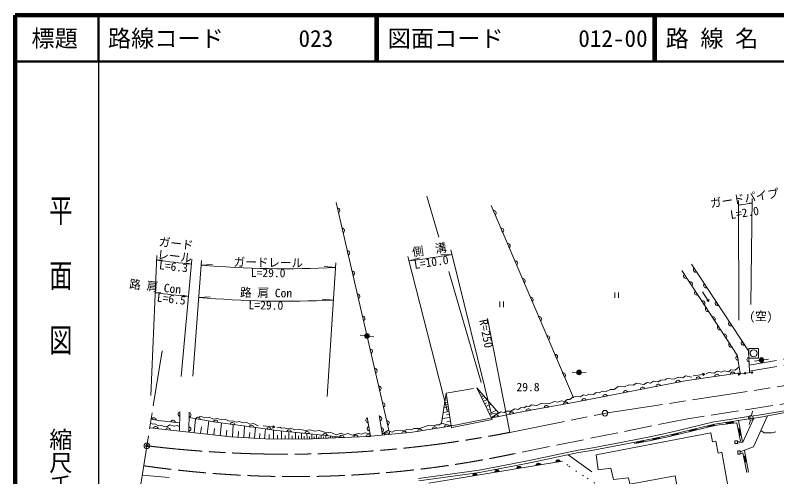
# Model space of a CAD drawing. Units: millimetres, scale not verified. Extents: x 40000 to 680000, y 20000 to 380000.
# Drawn here: x 40000 to 204355, y 280455 to 380000 of the extents above; entities that cross this region are included whole.
import ezdxf
from ezdxf.enums import TextEntityAlignment as Align

# ---------------------------------------------------------------- set-up
doc = ezdxf.new("R2010")
doc.units = ezdxf.units.MM
doc.header["$LTSCALE"] = 1000
doc.header["$PDMODE"] = 32
doc.header["$PDSIZE"] = 500
for name, pattern in [('CHAIN', [18.5, 12, -1.5, 3.5, -1.5]), ('DASHED', [7.5, 6, -1.5]), ('DOTTED', [1.75, 0.25, -1.5])]:
    doc.linetypes.add(name, pattern=pattern)
for name, color, linetype, lineweight in [('M-BGD', 7, 'Continuous', 13), ('M-BMK', 2, 'CHAIN', 13), ('M-BMK-ROW', 30, 'Continuous', 13), ('M-BMK-SRVR', 3, 'Continuous', 13), ('M-STR-HTXT', 7, 'Continuous', 13), ('M-TTL', 2, 'Continuous', 140), ('M-TTL-BAND', 7, 'Continuous', 25), ('M-TTL-LINE', 7, 'Continuous', 50)]:
    doc.layers.add(name, color=color, linetype=linetype, lineweight=lineweight)
doc.layers.add('M-OTRS', color=6, linetype='Continuous')
doc.layers.add('M-TTL-TXT', color=7, linetype='Continuous')
doc.styles.add('@ＭＳ ゴシック', font='')
doc.styles.add('ＭＳ ゴシック', font='')
doc.styles.get('@ＭＳ ゴシック').set_extended_font_data('@MS Gothic')
doc.styles.get('ＭＳ ゴシック').set_extended_font_data('MS Gothic')

msp = doc.modelspace()

# ---------------------------------------------------------------- hatches: boundary and pattern name
at = {"layer": 'M-BGD'}
for points in [[(189280, 318424), (189710, 318230), (189696, 318701)], [(115440, 310896, -1), (116433, 310772, -1)], [(200559, 305547, -1), (201548, 305697, -1)], [(161202, 302978, -0.41421), (161723, 303456, -0.41421), (162201, 302935, -1)], [(188459, 302300), (188813, 302612), (188377, 302793)], [(196034, 302551, -1), (196334, 302551, -1)], [(197368, 302790, -1), (197668, 302790, -1)], [(198885, 302926, -1), (199185, 302926, -1)], [(95587, 290956), (96015, 291155), (95648, 291452)], [(189420, 291449), (189491, 291158), (190948, 291512), (190878, 291803)], [(194982, 292020), (194933, 292425), (193450, 292191), (193493, 291839)], [(181646, 289561), (181717, 289270), (183174, 289624), (183104, 289915)], [(185533, 290505), (185604, 290214), (187061, 290568), (186991, 290859)], [(196416, 290884), (196023, 290808), (196308, 289335), (196700, 289411)], [(175660, 287970), (175605, 288265), (174032, 287971), (174087, 287676)], [(177567, 288650), (177623, 288355), (179088, 288681), (179032, 288976)], [(197442, 283591), (197834, 283666), (197591, 284943), (197198, 284868)], [(148208, 282217, -0.82183), (149186, 282378)], [(152424, 282911, -0.82183), (153401, 283072)], [(156633, 283604, -0.82183), (157611, 283764)], [(138717, 280655, -0.82183), (139695, 280816)], [(143497, 281441, -0.82183), (144475, 281602)]]:
    msp.add_hatch(color=256, dxfattribs=at).paths.add_polyline_path(points)

# ---------------------------------------------------------------- linework, layer by layer
for p, q in [((120866, 289595), (109251, 339643)), ((160454, 297454), (142728, 338942)), ((109537, 338410), (109761, 337445)), ((143179, 337887), (143568, 336976)), ((110546, 334064), (110770, 333099)), ((144808, 334072), (145198, 333161)), ((146236, 330732), (146625, 329820)), ((111665, 329241), (111889, 328275)), ((147834, 326991), (148223, 326080)), ((187042, 324633), (186499, 325462)), ((112686, 324841), (112910, 323876)), ((184934, 323289), (184391, 324117)), ((149449, 323210), (149839, 322299)), ((185460, 322486), (186004, 321658)), ((187299, 319681), (186756, 320510)), ((189269, 321237), (188726, 322065)), ((113845, 319846), (114069, 318881)), ((151174, 319174), (151563, 318263)), ((169413, 320215), (169413, 319015)), ((170213, 320215), (170213, 319015)), ((189488, 318563), (188323, 320309)), ((144614, 318224), (144614, 317024)), ((145414, 318224), (145414, 317024)), ((188156, 318375), (188699, 317546)), ((189696, 318701), (189280, 318424)), ((189710, 318230), (189280, 318424)), ((189710, 318230), (189696, 318701)), ((191770, 317422), (191227, 318250)), ((189634, 316121), (189090, 316949)), ((114946, 315102), (115170, 314136)), ((152960, 314994), (153349, 314083)), ((190395, 314959), (190938, 314131)), ((192221, 312174), (191678, 313003)), ((194647, 313034), (194103, 313863)), ((115440, 310896), (114448, 311020)), ((116433, 310772), (117425, 310649)), ((154741, 310825), (155131, 309914)), ((192851, 311213), (193395, 310384)), ((194682, 308421), (194139, 309250)), ((197376, 308871), (196833, 309700)), ((116587, 308031), (116811, 307066)), ((156443, 306843), (156832, 305932)), ((196017, 305569), (195856, 306547)), ((198347, 305246), (198293, 306235)), ((201548, 305697), (202537, 305846)), ((200559, 305547), (199570, 305398)), ((117565, 303818), (117789, 302853)), ((158146, 302857), (158535, 301946)), ((161202, 302978), (160203, 303022)), ((162201, 302935), (163200, 302892)), ((188418, 302547), (186346, 302204)), ((188377, 302793), (188459, 302300)), ((188813, 302612), (188377, 302793)), ((188813, 302612), (188459, 302300)), ((194307, 302575), (195288, 302717)), ((182571, 300766), (183545, 300952)), ((186924, 301511), (187905, 301652)), ((190978, 302095), (191959, 302237)), ((118441, 300042), (118665, 299077)), ((142909, 292783), (139628, 299611)), ((139628, 299611), (144311, 294270)), ((174923, 299282), (175896, 299472)), ((178312, 299944), (179284, 300134)), ((132004, 292043), (132993, 298476)), ((133149, 297488), (132834, 297438)), ((134170, 291038), (132993, 298476)), ((139934, 298976), (140014, 299014)), ((140150, 298525), (140453, 298670)), ((140367, 298074), (140544, 298159)), ((140583, 297623), (141138, 297890)), ((166830, 297700), (167802, 297890)), ((171214, 298557), (172187, 298747)), ((119277, 296442), (119501, 295477)), ((133306, 296501), (132674, 296401)), ((133384, 296007), (133068, 295957)), ((133228, 296995), (133070, 296970)), ((140800, 297173), (141107, 297320)), ((141017, 296722), (141822, 297109)), ((141285, 296164), (141720, 296373)), ((141553, 295605), (142670, 296142)), ((158330, 296077), (159305, 296253)), ((162241, 296803), (163213, 296993)), ((75559, 294430), (75481, 290295)), ((75541, 293474), (75560, 294465)), ((77559, 294392), (77477, 290069)), ((77557, 294314), (77539, 293323)), ((133618, 294525), (132355, 294325)), ((133462, 295513), (132515, 295363)), ((133540, 295019), (133066, 294944)), ((141925, 294831), (142545, 295129)), ((142297, 294057), (143846, 294801)), ((144311, 294270), (142730, 293155)), ((150252, 294619), (151227, 294795)), ((154125, 295318), (155100, 295494)), ((198871, 293649), (199089, 294625)), ((69454, 292889), (70424, 292687)), ((78582, 289945), (78924, 292973)), ((78970, 292965), (79947, 292800)), ((116645, 289197), (115952, 293242)), ((116143, 292127), (115976, 293103)), ((119291, 289447), (118564, 293689)), ((118603, 293467), (118770, 292490)), ((120174, 292575), (120398, 291609)), ((133818, 293262), (132151, 292998)), ((133718, 293894), (133087, 293794)), ((143366, 293282), (144337, 293477)), ((146655, 293929), (147628, 294116)), ((196083, 292606), (196987, 287925)), ((198273, 293270), (199249, 293052)), ((198652, 292673), (198434, 291697)), ((69800, 290936), (70785, 290824)), ((73559, 292294), (74544, 292183)), ((77499, 291240), (77481, 290249)), ((80017, 289783), (80179, 291218)), ((81453, 289621), (81776, 292491)), ((82808, 292317), (83785, 292152)), ((84211, 289309), (84522, 292068)), ((86372, 291816), (87354, 291682)), ((86894, 289032), (87021, 291727)), ((89371, 288915), (89487, 291391)), ((90481, 291256), (91462, 291122)), ((91673, 288770), (91841, 291071)), ((95618, 291204), (93533, 291459)), ((95648, 291452), (95587, 290956)), ((96015, 291155), (95587, 290956)), ((96015, 291155), (95648, 291452)), ((116453, 290315), (116286, 291292)), ((119015, 291055), (119182, 290079)), ((130000, 290758), (130978, 290919)), ((132004, 292043), (134108, 291433)), ((132596, 291185), (133574, 291346)), ((133950, 292429), (133117, 292297)), ((134082, 291595), (133738, 291540)), ((189491, 291158), (189420, 291449)), ((190948, 291512), (190878, 291803)), ((193450, 292191), (193493, 291839)), ((194933, 292425), (194982, 292020)), ((72470, 290634), (73455, 290523)), ((82832, 289465), (82987, 290844)), ((85552, 289158), (85703, 290499)), ((88133, 288973), (88191, 290211)), ((90523, 288853), (90606, 290004)), ((92748, 288692), (92826, 289766)), ((93823, 288614), (93979, 290763)), ((94315, 290715), (95296, 290573)), ((94778, 288599), (94779, 289555)), ((95734, 288598), (95736, 290510)), ((96593, 288597), (96594, 289456)), ((97451, 288596), (97453, 290313)), ((98238, 288595), (98239, 289382)), ((98634, 290204), (99621, 290113)), ((99025, 288594), (99027, 290168)), ((99746, 288594), (99747, 289315)), ((100467, 288593), (100469, 290035)), ((101790, 288591), (101791, 289914)), ((102495, 289849), (103482, 289758)), ((102986, 288613), (102937, 289808)), ((104035, 288655), (103993, 289704)), ((105034, 288695), (104998, 289595)), ((106033, 288736), (106003, 289485)), ((106369, 289445), (107354, 289338)), ((107032, 288776), (107008, 289375)), ((108032, 288816), (108013, 289266)), ((119679, 289483), (120665, 289576)), ((123459, 289840), (124445, 289933)), ((126836, 290238), (127814, 290399)), ((181717, 289270), (181646, 289561)), ((183174, 289624), (183104, 289915)), ((185604, 290214), (185533, 290505)), ((187061, 290568), (186991, 290859)), ((196023, 290808), (196416, 290884)), ((196308, 289335), (196700, 289411)), ((101128, 288592), (101129, 289253)), ((102388, 288591), (102388, 289189)), ((103510, 288634), (103489, 289158)), ((104534, 288675), (104516, 289125)), ((105534, 288715), (105519, 289090)), ((106533, 288756), (106521, 289055)), ((107532, 288796), (107523, 289021)), ((108531, 288836), (108525, 288986)), ((109031, 288856), (109019, 289156)), ((109530, 288877), (109527, 288951)), ((109993, 289050), (110978, 288943)), ((110030, 288897), (110024, 289047)), ((112989, 289016), (113979, 289056)), ((115660, 289120), (116649, 289173)), ((174087, 287676), (174032, 287971)), ((175660, 287970), (175605, 288265)), ((177623, 288355), (177567, 288650)), ((179088, 288681), (179032, 288976)), ((196537, 288148), (195903, 288031)), ((197361, 286144), (198261, 281429)), ((159299, 285201), (164415, 281534)), ((196457, 285376), (197058, 285602)), ((197058, 285602), (197868, 281354)), ((197198, 284868), (197591, 284943)), ((129261, 279098), (158123, 283849)), ((152424, 282911), (153401, 283072)), ((156633, 283604), (157611, 283764)), ((197442, 283591), (197834, 283666)), ((143497, 281441), (144475, 281602)), ((148208, 282217), (149186, 282378)), ((138717, 280655), (139695, 280816))]:
    msp.add_line(p, q, dxfattribs=at)
at = {"layer": 'M-BGD', "linetype": 'DASHED'}
msp.add_line((132993, 298476), (139628, 299611), dxfattribs=at)
at = {"layer": 'M-BGD'}
for points in [[(198460, 302875), (198457, 303218), (198219, 307585), (185927, 326334)], [(196485, 302605), (196457, 302886), (195838, 306658), (183836, 324963)], [(189114, 302677), (189681, 302973), (190814, 302770), (191456, 303218), (192403, 302998), (193028, 303268), (194026, 303091), (194432, 303505), (195362, 303454), (196250, 304150)], [(69039, 291022), (86515, 289049), (90239, 288874), (94011, 288600), (102439, 288591), (116025, 289138), (125706, 290052), (134198, 291448), (145070, 293624), (150088, 294590), (160864, 296534), (179329, 300143), (185023, 301236), (196457, 302886)], [(196184, 302551), (197518, 302790), (199035, 302926)], [(186051, 301937), (184665, 302234), (184088, 301788), (183045, 301927), (182208, 301481), (180691, 301667), (180235, 301332), (179360, 301267), (178774, 300904), (177722, 301044), (177085, 300670), (176412, 300790), (175646, 300329), (174059, 300652), (173386, 300246), (172445, 300311), (171476, 299822), (170101, 299940), (169239, 299263), (168459, 299263), (167556, 298822), (166756, 298934), (166058, 298555), (165401, 298657), (164796, 298227), (163770, 298299), (163287, 298001), (162641, 298093), (161943, 297724), (161254, 297835), (160369, 297653), (159710, 297085), (159095, 297112), (158591, 296696), (157817, 296817), (157133, 296532), (156316, 296670), (155214, 296212), (153416, 296256), (152598, 295853), (151390, 295946), (150932, 295620), (150351, 295658), (149842, 295314), (149207, 295401), (148566, 294989), (147846, 295071), (146956, 294583), (145986, 294627), (145546, 294285), (144752, 294451), (144176, 294011), (143074, 294070), (142438, 293764)], [(127043, 280106), (140117, 281873), (147644, 283298), (151301, 284032), (161499, 286174), (162935, 286431), (164624, 286703), (171811, 288063), (176980, 289032), (181309, 289994), (190803, 292300), (191821, 292441), (198256, 293454), (200410, 293736), (210707, 295439)], [(127107, 279610), (140197, 281379), (147740, 282808), (151401, 283542), (161595, 285683), (163019, 285938), (164711, 286211), (171903, 287572), (177080, 288542), (181423, 289507), (190897, 291808), (191894, 291946), (198327, 292959), (200483, 293241), (213382, 295657)], [(69342, 292913), (70854, 292597), (75515, 292074)], [(77537, 293207), (83297, 292234), (91926, 291059), (96477, 290403), (103593, 289748), (111029, 288937)], [(92465, 291452), (91432, 291952), (90665, 291774), (89851, 292253), (89200, 292082), (88352, 292403), (87647, 292198), (86949, 292540), (86182, 292458), (85474, 292840), (84537, 292725), (83588, 293039), (82783, 292858), (81841, 293339), (80876, 293168), (80184, 293458), (79672, 293373)], [(134170, 291038), (134270, 291054), (142909, 292783)], [(195903, 287726), (197041, 287935), (199405, 293100)], [(196457, 285804), (199306, 286876), (202382, 293597)], [(75499, 291240), (74946, 291513), (74272, 291340), (73353, 291634), (72747, 291257), (72126, 291303), (71590, 291539), (70925, 291425), (70153, 291889), (69711, 291777), (69204, 292055)], [(116555, 289720), (115499, 289905), (114747, 289652), (114034, 289798), (112688, 289457), (111878, 289762), (110979, 289584), (110332, 289863), (109289, 289528), (107979, 290092), (107276, 289951), (105569, 290450), (104668, 290259), (103557, 290594), (102620, 290432), (101124, 290755), (100342, 290582), (99373, 290910), (98646, 290817), (98138, 290996), (97489, 290910), (97106, 291121), (96426, 291113)], [(132004, 292043), (131564, 291666), (130842, 291676), (130327, 291422), (129102, 291525), (127268, 290840), (126045, 290855), (125481, 290573), (124525, 290637), (123943, 290391), (122030, 290424), (121319, 290104), (120417, 290455), (119243, 289724)], [(173656, 287900), (173711, 287605), (177141, 288248), (181491, 289215), (190953, 291513), (191938, 291650), (195771, 292116), (196537, 288148)], [(165379, 285189), (190144, 289914), (190450, 288015), (191177, 288108), (191679, 285565), (192509, 285729), (193945, 277682), (183322, 275767), (182446, 280628), (172668, 278866), (172382, 280251), (169096, 279864), (168551, 282306), (165780, 281964), (165382, 285190)], [(200918, 290398), (201656, 289941), (203309, 289906), (204139, 290127)], [(67397, 280781), (73207, 280318)]]:
    msp.add_lwpolyline(points, dxfattribs=at)
for points in [[(198300, 308129), (200400, 308129), (200400, 306029), (198300, 306029)], [(195303, 288175), (195903, 288175), (195903, 287625), (195303, 287625)], [(195957, 286044), (196457, 286044), (196457, 285344), (195957, 285344)]]:
    msp.add_lwpolyline(points, close=True, dxfattribs=at)
at = {"layer": 'M-BGD', "linetype": 'DASHED'}
for points in [[(198386, 304525), (205924, 305830), (223083, 308368)], [(198457, 303218), (206130, 304546), (223083, 307054)], [(262815, 305018), (184727, 292899), (147680, 285424)]]:
    msp.add_lwpolyline(points, dxfattribs=at)
at = {"layer": 'M-BGD', "linetype": 'DOTTED'}
msp.add_lwpolyline([(165114, 279104), (162611, 280637), (159253, 282928), (158123, 283849)], dxfattribs=at)
at = {"layer": 'M-BGD'}
for centre, radius in [((115937, 310834), 500), ((199350, 307079), 750), ((201053, 305622), 500), ((161701, 302957), 500), ((196184, 302551), 150), ((197518, 302790), 150), ((199035, 302926), 150), ((198761, 293161), 500)]:
    msp.add_circle(centre, radius, dxfattribs=at)
for centre, start, end in [((109554, 337905), 294.23605, 91.89424), ((143283, 337393), 304.30622, 101.96441), ((110562, 333560), 294.23605, 91.89424), ((144913, 333578), 304.30622, 101.96441), ((146340, 330238), 304.30622, 101.96441), ((111682, 328736), 294.23605, 91.89424), ((147938, 326497), 304.30622, 101.96441), ((186852, 325101), 134.42123, 292.07942), ((112703, 324337), 294.23605, 91.89424), ((184744, 323757), 134.42123, 292.07942), ((149554, 322716), 304.30622, 101.96441), ((185650, 322018), 314.42123, 112.07942), ((187109, 320149), 134.42123, 292.07942), ((189079, 321705), 134.42123, 292.07942), ((113862, 319341), 294.23605, 91.89424), ((151279, 318680), 304.30622, 101.96441), ((188346, 317907), 314.42123, 112.07942), ((191580, 317890), 134.42123, 292.07942), ((189444, 316589), 134.42123, 292.07942), ((114963, 314597), 294.23605, 91.89424), ((153065, 314500), 304.30622, 101.96441), ((190585, 314491), 314.42123, 112.07942), ((192031, 312642), 134.42123, 292.07942), ((194457, 313502), 134.42123, 292.07942), ((154846, 310331), 304.30622, 101.96441), ((193041, 310745), 314.42123, 112.07942), ((194492, 308889), 134.42123, 292.07942), ((197186, 309339), 134.42123, 292.07942), ((116604, 307526), 294.23605, 91.89424), ((156547, 306349), 304.30622, 101.96441), ((196033, 306074), 110.49267, 268.15086), ((198417, 305746), 104.28421, 261.94241), ((117582, 303313), 294.23605, 91.89424), ((158250, 302363), 304.30622, 101.96441), ((191482, 302069), 19.3785, 177.03669), ((194812, 302549), 19.3785, 177.03669), ((183076, 300763), 22.03868, 179.69687), ((187429, 301484), 19.3785, 177.03669), ((118458, 299537), 294.23605, 91.89424), ((175428, 299281), 22.23017, 179.88836), ((178817, 299943), 22.23017, 179.88836), ((167335, 297699), 22.23017, 179.88836), ((171719, 298556), 22.23017, 179.88836), ((119293, 295937), 294.23605, 91.89424), ((158835, 296069), 21.39776, 179.05595), ((162746, 296802), 22.23017, 179.88836), ((75648, 293968), 100.08599, 257.74418), ((77450, 293820), 280.08599, 77.74418), ((147160, 293926), 22.07207, 179.73026), ((150757, 294611), 21.39776, 179.05595), ((154629, 295310), 21.39776, 179.05595), ((69919, 292692), 359.3811, 157.03929), ((74041, 292141), 4.77233, 162.43052), ((79442, 292786), 1.58574, 159.24394), ((83281, 292138), 1.58574, 159.24394), ((116156, 292631), 110.88376, 268.54195), ((118590, 292962), 290.88376, 88.54195), ((120191, 292070), 294.23605, 91.89424), ((143871, 293284), 22.486, 180.14419), ((70282, 290783), 4.73236, 162.39055), ((72951, 290482), 4.73236, 162.39055), ((77392, 290747), 280.08599, 77.74418), ((86850, 291652), 3.41658, 161.07477), ((90958, 291092), 3.41658, 161.07477), ((94792, 290547), 2.96324, 160.62143), ((116466, 290820), 110.88376, 268.54195), ((119002, 290550), 290.88376, 88.54195), ((130505, 290742), 20.50671, 178.1649), ((133101, 291169), 20.50671, 178.1649), ((99118, 290061), 5.91128, 163.56947), ((102980, 289706), 5.91128, 163.56947), ((106851, 289294), 4.94786, 162.60606), ((110475, 288899), 4.94786, 162.60606), ((113488, 288938), 13.4793, 171.13749), ((116160, 289049), 14.23422, 171.89241), ((120181, 289432), 16.56236, 174.22056), ((123961, 289789), 16.56236, 174.22056), ((127341, 290222), 20.50671, 178.1649), ((148713, 282201), 20.51779, 178.17598), ((152929, 282895), 20.51779, 178.17598), ((157138, 283587), 20.51779, 178.17598), ((139222, 280639), 20.51779, 178.17598), ((144002, 281425), 20.51779, 178.17598)]:
    msp.add_arc(centre, 505, start, end, dxfattribs=at)
at = {"layer": 'M-BGD', "linetype": 'DASHED'}
msp.add_arc((100369, 509719), 229230, 261.81271, 281.91071, dxfattribs=at)
at = {"layer": 'M-BMK'}
for p, q in [((167850, 294251), (265940, 309238)), ((71693, 307582), (60338, 236739)), ((146771, 290035), (167850, 294251))]:
    msp.add_line(p, q, dxfattribs=at)
msp.add_arc((98437, 535319), 250000, 263.10266, 281.14743, dxfattribs=at)
at = {"layer": 'M-BMK-ROW'}
for p, q in [((131424, 332103), (128849, 340960)), ((140530, 300783), (133578, 324697))]:
    msp.add_line(p, q, dxfattribs=at)
at = {"layer": 'M-BMK-SRVR'}
for centre in [(167286, 294159), (68415, 287128)]:
    msp.add_circle(centre, 600, dxfattribs=at)
at = {"layer": 'M-OTRS'}
msp.add_point((68415, 287128), dxfattribs=at)
msp.add_point((68415, 287128), dxfattribs=at)
at = {"layer": 'M-STR-HTXT'}
for p, q in [((198729, 317584), (199044, 340467)), ((196188, 314212), (196095, 340015)), ((199030, 339453), (196106, 339005)), ((196106, 339005), (196694, 339181)), ((199030, 339453), (198416, 339445)), ((142706, 294178), (134042, 329374)), ((69251, 298012), (70572, 328184)), ((70528, 327181), (71755, 327191)), ((75797, 302091), (78108, 327310)), ((78336, 302180), (80177, 327118)), ((133326, 294456), (124752, 327982)), ((125002, 327005), (127369, 327655)), ((134282, 328400), (131828, 328327)), ((78017, 326314), (76824, 326603)), ((80103, 326120), (82555, 326250)), ((109113, 325590), (106668, 325812)), ((107356, 297744), (109176, 326595)), ((70221, 320161), (71448, 320174)), ((77378, 319343), (76185, 319632)), ((79588, 319139), (82040, 319269)), ((108669, 318560), (106225, 318788)), ((146771, 290035), (141937, 314564))]:
    msp.add_line(p, q, dxfattribs=at)
for radius, start, end in [(210000, 262.36271, 264.41966), (210000, 277.2673, 279.82784), (210000, 264.99145, 272.9139), (217000, 262.52864, 264.43081), (217000, 265.01682, 272.70257)]:
    msp.add_arc((98437, 535319), radius, start, end, dxfattribs=at)
at = {"layer": 'M-TTL'}
for p, q in [((40000, 380000), (40000, 20000)), ((680000, 380000), (40000, 380000))]:
    msp.add_line(p, q, dxfattribs=at)
at = {"layer": 'M-TTL-BAND'}
msp.add_line((58000, 370000), (58000, 20000), dxfattribs=at)
at = {"layer": 'M-TTL-LINE'}
for p, q in [((58000, 380000), (58000, 370000)), ((117750, 380000), (117750, 370000)), ((118250, 380000), (118250, 370000)), ((177750, 380000), (177750, 370000)), ((178250, 380000), (178250, 370000)), ((40000, 370000), (680000, 370000))]:
    msp.add_line(p, q, dxfattribs=at)

# ---------------------------------------------------------------- texts
at = {"layer": 'M-BGD', "style": 'ＭＳ ゴシック'}
msp.add_text('(空)', height=1833, dxfattribs=at).set_placement((200934, 315079), align=Align.MIDDLE_CENTER)
msp.add_text('29.8', height=1833, dxfattribs=at).set_placement((148174, 299809), align=Align.MIDDLE_LEFT)
at = {"layer": 'M-STR-HTXT', "style": 'ＭＳ ゴシック'}
for s, rotation, p in [('ガードパイプ', 8.711, (197592, 339076)), ('L=2.0', 8.711, (197626, 335961)), ('ガード', 353.485, (74550, 329301)), ('側\u3000溝', 8.703, (129604, 327948)), ('レール', 353.485, (74251, 326560)), ('ガードレール', 359.116, (94596, 325198)), ('路 肩 Con\u3000\u3000\u3000', 353.624, (73779, 319568)), ('路 肩 Con', 359.081, (94124, 318661))]:
    msp.add_text(s, height=1833, rotation=rotation, dxfattribs=at).set_placement(p, align=Align.BOTTOM_CENTER)
for s, rotation, p in [('L=10.0', 8.703, (129650, 327651)), ('L=6.3', 353.485, (74268, 326714)), ('L=29.0', 359.116, (94599, 325354)), ('L=6.5', 353.624, (73796, 319722)), ('L=29.0', 359.081, (94119, 318361))]:
    msp.add_text(s, height=1833, rotation=rotation, dxfattribs=at).set_placement(p, align=Align.TOP_CENTER)
msp.add_text('R=250', height=1833, rotation=281.147, dxfattribs=at).set_placement((141937, 314564), align=Align.TOP_LEFT)
at = {"layer": 'M-TTL-BAND', "style": '@ＭＳ ゴシック', "width": 1.4}
msp.add_text('平  面  図', height=3666, rotation=270, dxfattribs=at).set_placement((49777, 306475), align=Align.MIDDLE_RIGHT)
at = {"layer": 'M-TTL-BAND', "style": '@ＭＳ ゴシック'}
msp.add_text('縮尺千分の一', height=3666, rotation=270, dxfattribs=at).set_placement((49777, 261030), align=Align.MIDDLE_RIGHT)
at = {"layer": 'M-TTL-TXT', "style": 'ＭＳ ゴシック'}
msp.add_text('標題', height=3666, dxfattribs=at).set_placement((48500, 375000), align=Align.MIDDLE_CENTER)
for s, p in [('路線コード', (60000, 375000)), ('023', (101142, 375000)), ('図面コード', (120380, 375000)), ('012-00', (161521, 375000)), ('路 線 名', (180380, 375000))]:
    msp.add_text(s, height=3666, dxfattribs=at).set_placement(p, align=Align.MIDDLE_LEFT)

doc.saveas('drawing.dxf')
